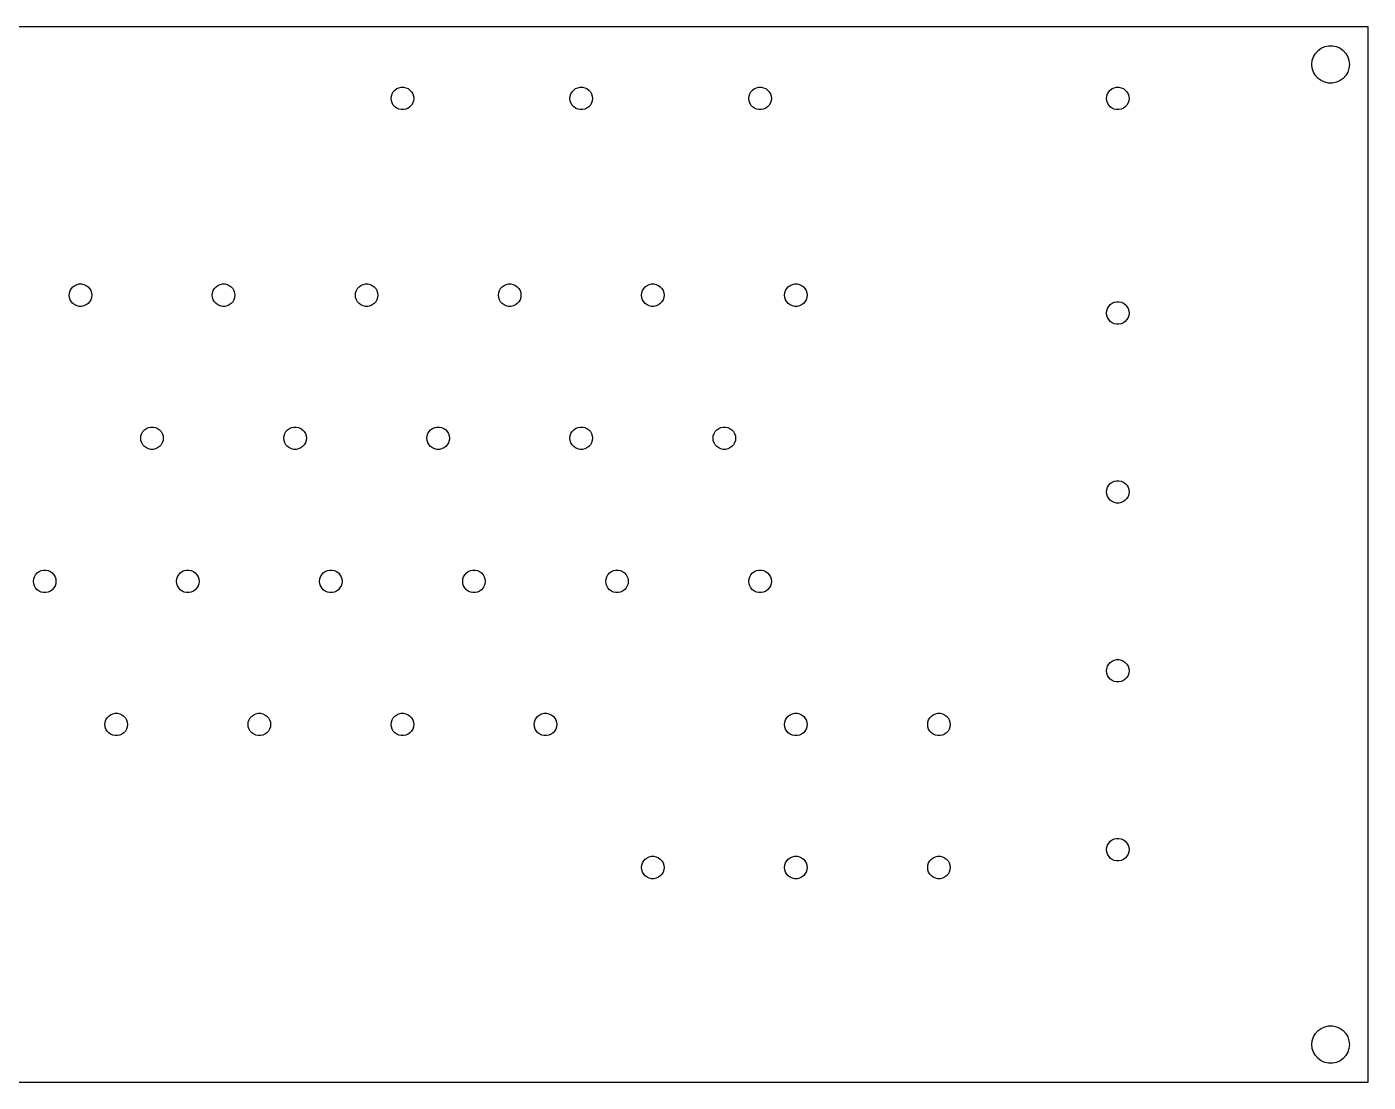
# Model space of a CAD drawing. Header units: metres. Extents: x 0 to 357, y 0 to 140.
# Drawn here: x 178.6 to 357.2, y 0 to 140.5 of the extents above; entities that cross this region are included whole.
import ezdxf

# ---------------------------------------------------------------- set-up
doc = ezdxf.new("R2010")
doc.units = ezdxf.units.M

msp = doc.modelspace()

# ---------------------------------------------------------------- linework, layer by layer
for p, q in [((357.188, 140.494), (0, 140.494)), ((357.188, 0), (357.188, 140.494)), ((350.515, 137.352), (350.937, 137.659)), ((350.937, 137.659), (351.415, 137.871)), ((351.415, 137.871), (351.926, 137.98)), ((351.926, 137.98), (352.449, 137.98)), ((352.449, 137.98), (352.96, 137.871)), ((352.96, 137.871), (353.437, 137.659)), ((353.437, 137.659), (353.86, 137.352)), ((349.687, 135.494), (349.742, 136.014)), ((349.742, 136.014), (349.904, 136.511)), ((349.904, 136.511), (350.165, 136.963)), ((350.165, 136.963), (350.515, 137.352)), ((353.86, 137.352), (354.21, 136.963)), ((354.21, 136.963), (354.471, 136.511)), ((354.471, 136.511), (354.633, 136.014)), ((354.633, 136.014), (354.687, 135.494)), ((349.742, 134.974), (349.687, 135.494)), ((349.904, 134.477), (349.742, 134.974)), ((350.165, 134.024), (349.904, 134.477)), ((350.515, 133.636), (350.165, 134.024)), ((354.21, 134.024), (353.86, 133.636)), ((354.471, 134.477), (354.21, 134.024)), ((354.633, 134.974), (354.471, 134.477)), ((354.687, 135.494), (354.633, 134.974)), ((227.596, 132.083), (227.85, 132.268)), ((227.85, 132.268), (228.136, 132.395)), ((228.136, 132.395), (228.443, 132.461)), ((228.443, 132.461), (228.757, 132.461)), ((228.757, 132.461), (229.063, 132.395)), ((229.063, 132.395), (229.35, 132.268)), ((229.35, 132.268), (229.604, 132.083)), ((251.409, 132.083), (251.662, 132.268)), ((251.662, 132.268), (251.949, 132.395)), ((251.949, 132.395), (252.256, 132.461)), ((252.256, 132.461), (252.569, 132.461)), ((252.569, 132.461), (252.876, 132.395)), ((252.876, 132.395), (253.162, 132.268)), ((253.162, 132.268), (253.416, 132.083)), ((275.221, 132.083), (275.475, 132.268)), ((275.475, 132.268), (275.761, 132.395)), ((275.761, 132.395), (276.068, 132.461)), ((276.068, 132.461), (276.382, 132.461)), ((276.382, 132.461), (276.688, 132.395)), ((276.688, 132.395), (276.975, 132.268)), ((276.975, 132.268), (277.229, 132.083)), ((322.846, 132.083), (323.1, 132.268)), ((323.1, 132.268), (323.386, 132.395)), ((323.386, 132.395), (323.693, 132.461)), ((323.693, 132.461), (324.007, 132.461)), ((324.007, 132.461), (324.313, 132.395)), ((324.313, 132.395), (324.6, 132.268)), ((324.6, 132.268), (324.854, 132.083)), ((350.937, 133.329), (350.515, 133.636)), ((351.415, 133.116), (350.937, 133.329)), ((351.926, 133.007), (351.415, 133.116)), ((352.449, 133.007), (351.926, 133.007)), ((352.96, 133.116), (352.449, 133.007)), ((353.437, 133.329), (352.96, 133.116)), ((353.86, 133.636), (353.437, 133.329)), ((227.1, 130.969), (227.133, 131.281)), ((227.133, 130.657), (227.1, 130.969)), ((227.133, 131.281), (227.23, 131.579)), ((227.23, 130.359), (227.133, 130.657)), ((227.23, 131.579), (227.386, 131.85)), ((227.386, 131.85), (227.596, 132.083)), ((229.604, 132.083), (229.813, 131.85)), ((229.813, 131.85), (229.97, 131.579)), ((229.97, 131.579), (230.067, 131.281)), ((230.067, 130.657), (229.97, 130.359)), ((230.067, 131.281), (230.1, 130.969)), ((230.1, 130.969), (230.067, 130.657)), ((250.912, 130.969), (250.945, 131.281)), ((250.945, 130.657), (250.912, 130.969)), ((250.945, 131.281), (251.042, 131.579)), ((251.042, 130.359), (250.945, 130.657)), ((251.042, 131.579), (251.199, 131.85)), ((251.199, 131.85), (251.409, 132.083)), ((253.416, 132.083), (253.626, 131.85)), ((253.626, 131.85), (253.783, 131.579)), ((253.783, 131.579), (253.88, 131.281)), ((253.88, 130.657), (253.783, 130.359)), ((253.88, 131.281), (253.912, 130.969)), ((253.912, 130.969), (253.88, 130.657)), ((274.725, 130.969), (274.758, 131.281)), ((274.758, 130.657), (274.725, 130.969)), ((274.758, 131.281), (274.855, 131.579)), ((274.855, 130.359), (274.758, 130.657)), ((274.855, 131.579), (275.011, 131.85)), ((275.011, 131.85), (275.221, 132.083)), ((277.229, 132.083), (277.438, 131.85)), ((277.438, 131.85), (277.595, 131.579)), ((277.595, 131.579), (277.692, 131.281)), ((277.692, 130.657), (277.595, 130.359)), ((277.692, 131.281), (277.725, 130.969)), ((277.725, 130.969), (277.692, 130.657)), ((322.35, 130.969), (322.383, 131.281)), ((322.383, 130.657), (322.35, 130.969)), ((322.383, 131.281), (322.48, 131.579)), ((322.48, 130.359), (322.383, 130.657)), ((322.48, 131.579), (322.636, 131.85)), ((322.636, 131.85), (322.846, 132.083)), ((324.854, 132.083), (325.063, 131.85)), ((325.063, 131.85), (325.22, 131.579)), ((325.22, 131.579), (325.317, 131.281)), ((325.317, 130.657), (325.22, 130.359)), ((325.317, 131.281), (325.35, 130.969)), ((325.35, 130.969), (325.317, 130.657)), ((227.386, 130.087), (227.23, 130.359)), ((227.596, 129.854), (227.386, 130.087)), ((227.85, 129.67), (227.596, 129.854)), ((228.136, 129.542), (227.85, 129.67)), ((228.443, 129.477), (228.136, 129.542)), ((228.757, 129.477), (228.443, 129.477)), ((229.063, 129.542), (228.757, 129.477)), ((229.35, 129.67), (229.063, 129.542)), ((229.604, 129.854), (229.35, 129.67)), ((229.813, 130.087), (229.604, 129.854)), ((229.97, 130.359), (229.813, 130.087)), ((251.199, 130.087), (251.042, 130.359)), ((251.409, 129.854), (251.199, 130.087)), ((251.662, 129.67), (251.409, 129.854)), ((251.949, 129.542), (251.662, 129.67)), ((252.256, 129.477), (251.949, 129.542)), ((252.569, 129.477), (252.256, 129.477)), ((252.876, 129.542), (252.569, 129.477)), ((253.162, 129.67), (252.876, 129.542)), ((253.416, 129.854), (253.162, 129.67)), ((253.626, 130.087), (253.416, 129.854)), ((253.783, 130.359), (253.626, 130.087)), ((275.011, 130.087), (274.855, 130.359)), ((275.221, 129.854), (275.011, 130.087)), ((275.475, 129.67), (275.221, 129.854)), ((275.761, 129.542), (275.475, 129.67)), ((276.068, 129.477), (275.761, 129.542)), ((276.382, 129.477), (276.068, 129.477)), ((276.688, 129.542), (276.382, 129.477)), ((276.975, 129.67), (276.688, 129.542)), ((277.229, 129.854), (276.975, 129.67)), ((277.438, 130.087), (277.229, 129.854)), ((277.595, 130.359), (277.438, 130.087)), ((322.636, 130.087), (322.48, 130.359)), ((322.846, 129.854), (322.636, 130.087)), ((323.1, 129.67), (322.846, 129.854)), ((323.386, 129.542), (323.1, 129.67)), ((323.693, 129.477), (323.386, 129.542)), ((324.007, 129.477), (323.693, 129.477)), ((324.313, 129.542), (324.007, 129.477)), ((324.6, 129.67), (324.313, 129.542)), ((324.854, 129.854), (324.6, 129.67)), ((325.063, 130.087), (324.854, 129.854)), ((325.22, 130.359), (325.063, 130.087)), ((184.27, 105.087), (184.367, 105.385)), ((184.367, 105.385), (184.524, 105.657)), ((184.524, 105.657), (184.734, 105.89)), ((184.734, 105.89), (184.987, 106.074)), ((184.987, 106.074), (185.274, 106.202)), ((185.274, 106.202), (185.581, 106.267)), ((185.581, 106.267), (185.894, 106.267)), ((185.894, 106.267), (186.201, 106.202)), ((186.201, 106.202), (186.487, 106.074)), ((186.487, 106.074), (186.741, 105.89)), ((186.741, 105.89), (186.951, 105.657)), ((186.951, 105.657), (187.108, 105.385)), ((187.108, 105.385), (187.205, 105.087)), ((203.32, 105.087), (203.417, 105.385)), ((203.417, 105.385), (203.574, 105.657)), ((203.574, 105.657), (203.784, 105.89)), ((203.784, 105.89), (204.037, 106.074)), ((204.037, 106.074), (204.324, 106.202)), ((204.324, 106.202), (204.631, 106.267)), ((204.631, 106.267), (204.944, 106.267)), ((204.944, 106.267), (205.251, 106.202)), ((205.251, 106.202), (205.537, 106.074)), ((205.537, 106.074), (205.791, 105.89)), ((205.791, 105.89), (206.001, 105.657)), ((206.001, 105.657), (206.158, 105.385)), ((206.158, 105.385), (206.255, 105.087)), ((222.37, 105.087), (222.467, 105.385)), ((222.467, 105.385), (222.624, 105.657)), ((222.624, 105.657), (222.834, 105.89)), ((222.834, 105.89), (223.087, 106.074)), ((223.087, 106.074), (223.374, 106.202)), ((223.374, 106.202), (223.681, 106.267)), ((223.681, 106.267), (223.994, 106.267)), ((223.994, 106.267), (224.301, 106.202)), ((224.301, 106.202), (224.587, 106.074)), ((224.587, 106.074), (224.841, 105.89)), ((224.841, 105.89), (225.051, 105.657)), ((225.051, 105.657), (225.208, 105.385)), ((225.208, 105.385), (225.305, 105.087)), ((241.42, 105.087), (241.517, 105.385)), ((241.517, 105.385), (241.674, 105.657)), ((241.674, 105.657), (241.884, 105.89)), ((241.884, 105.89), (242.137, 106.074)), ((242.137, 106.074), (242.424, 106.202)), ((242.424, 106.202), (242.731, 106.267)), ((242.731, 106.267), (243.044, 106.267)), ((243.044, 106.267), (243.351, 106.202)), ((243.351, 106.202), (243.637, 106.074)), ((243.637, 106.074), (243.891, 105.89)), ((243.891, 105.89), (244.101, 105.657)), ((244.101, 105.657), (244.258, 105.385)), ((244.258, 105.385), (244.355, 105.087)), ((260.47, 105.087), (260.567, 105.385)), ((260.567, 105.385), (260.724, 105.657)), ((260.724, 105.657), (260.934, 105.89)), ((260.934, 105.89), (261.187, 106.074)), ((261.187, 106.074), (261.474, 106.202)), ((261.474, 106.202), (261.781, 106.267)), ((261.781, 106.267), (262.094, 106.267)), ((262.094, 106.267), (262.401, 106.202)), ((262.401, 106.202), (262.687, 106.074)), ((262.687, 106.074), (262.941, 105.89)), ((262.941, 105.89), (263.151, 105.657)), ((263.151, 105.657), (263.308, 105.385)), ((263.308, 105.385), (263.405, 105.087)), ((279.52, 105.087), (279.617, 105.385)), ((279.617, 105.385), (279.774, 105.657)), ((279.774, 105.657), (279.984, 105.89)), ((279.984, 105.89), (280.237, 106.074)), ((280.237, 106.074), (280.524, 106.202)), ((280.524, 106.202), (280.831, 106.267)), ((280.831, 106.267), (281.144, 106.267)), ((281.144, 106.267), (281.451, 106.202)), ((281.451, 106.202), (281.737, 106.074)), ((281.737, 106.074), (281.991, 105.89)), ((281.991, 105.89), (282.201, 105.657)), ((282.201, 105.657), (282.358, 105.385)), ((282.358, 105.385), (282.455, 105.087)), ((184.237, 104.775), (184.27, 105.087)), ((184.27, 104.463), (184.237, 104.775)), ((184.367, 104.165), (184.27, 104.463)), ((184.524, 103.893), (184.367, 104.165)), ((184.734, 103.66), (184.524, 103.893)), ((184.987, 103.476), (184.734, 103.66)), ((186.741, 103.66), (186.487, 103.476)), ((186.951, 103.893), (186.741, 103.66)), ((187.108, 104.165), (186.951, 103.893)), ((187.205, 104.463), (187.108, 104.165)), ((187.205, 105.087), (187.237, 104.775)), ((187.237, 104.775), (187.205, 104.463)), ((203.287, 104.775), (203.32, 105.087)), ((203.32, 104.463), (203.287, 104.775)), ((203.417, 104.165), (203.32, 104.463)), ((203.574, 103.893), (203.417, 104.165)), ((203.784, 103.66), (203.574, 103.893)), ((204.037, 103.476), (203.784, 103.66)), ((205.791, 103.66), (205.537, 103.476)), ((206.001, 103.893), (205.791, 103.66)), ((206.158, 104.165), (206.001, 103.893)), ((206.255, 104.463), (206.158, 104.165)), ((206.255, 105.087), (206.287, 104.775)), ((206.287, 104.775), (206.255, 104.463)), ((222.337, 104.775), (222.37, 105.087)), ((222.37, 104.463), (222.337, 104.775)), ((222.467, 104.165), (222.37, 104.463)), ((222.624, 103.893), (222.467, 104.165)), ((222.834, 103.66), (222.624, 103.893)), ((223.087, 103.476), (222.834, 103.66)), ((224.841, 103.66), (224.587, 103.476)), ((225.051, 103.893), (224.841, 103.66)), ((225.208, 104.165), (225.051, 103.893)), ((225.305, 104.463), (225.208, 104.165)), ((225.305, 105.087), (225.337, 104.775)), ((225.337, 104.775), (225.305, 104.463)), ((241.387, 104.775), (241.42, 105.087)), ((241.42, 104.463), (241.387, 104.775)), ((241.517, 104.165), (241.42, 104.463)), ((241.674, 103.893), (241.517, 104.165)), ((241.884, 103.66), (241.674, 103.893)), ((242.137, 103.476), (241.884, 103.66)), ((243.891, 103.66), (243.637, 103.476)), ((244.101, 103.893), (243.891, 103.66)), ((244.258, 104.165), (244.101, 103.893)), ((244.355, 104.463), (244.258, 104.165)), ((244.355, 105.087), (244.387, 104.775)), ((244.387, 104.775), (244.355, 104.463)), ((260.437, 104.775), (260.47, 105.087)), ((260.47, 104.463), (260.437, 104.775)), ((260.567, 104.165), (260.47, 104.463)), ((260.724, 103.893), (260.567, 104.165)), ((260.934, 103.66), (260.724, 103.893)), ((261.187, 103.476), (260.934, 103.66)), ((262.941, 103.66), (262.687, 103.476)), ((263.151, 103.893), (262.941, 103.66)), ((263.308, 104.165), (263.151, 103.893)), ((263.405, 104.463), (263.308, 104.165)), ((263.405, 105.087), (263.437, 104.775)), ((263.437, 104.775), (263.405, 104.463)), ((279.487, 104.775), (279.52, 105.087)), ((279.52, 104.463), (279.487, 104.775)), ((279.617, 104.165), (279.52, 104.463)), ((279.774, 103.893), (279.617, 104.165)), ((279.984, 103.66), (279.774, 103.893)), ((280.237, 103.476), (279.984, 103.66)), ((281.991, 103.66), (281.737, 103.476)), ((282.201, 103.893), (281.991, 103.66)), ((282.358, 104.165), (282.201, 103.893)), ((282.455, 104.463), (282.358, 104.165)), ((282.455, 105.087), (282.487, 104.775)), ((282.487, 104.775), (282.455, 104.463)), ((322.846, 103.508), (323.1, 103.693)), ((323.1, 103.693), (323.386, 103.82)), ((323.386, 103.82), (323.693, 103.885)), ((323.693, 103.885), (324.007, 103.885)), ((324.007, 103.885), (324.313, 103.82)), ((324.313, 103.82), (324.6, 103.693)), ((324.6, 103.693), (324.854, 103.508)), ((185.274, 103.348), (184.987, 103.476)), ((185.581, 103.283), (185.274, 103.348)), ((185.894, 103.283), (185.581, 103.283)), ((186.201, 103.348), (185.894, 103.283)), ((186.487, 103.476), (186.201, 103.348)), ((204.324, 103.348), (204.037, 103.476)), ((204.631, 103.283), (204.324, 103.348)), ((204.944, 103.283), (204.631, 103.283)), ((205.251, 103.348), (204.944, 103.283)), ((205.537, 103.476), (205.251, 103.348)), ((223.374, 103.348), (223.087, 103.476)), ((223.681, 103.283), (223.374, 103.348)), ((223.994, 103.283), (223.681, 103.283)), ((224.301, 103.348), (223.994, 103.283)), ((224.587, 103.476), (224.301, 103.348)), ((242.424, 103.348), (242.137, 103.476)), ((242.731, 103.283), (242.424, 103.348)), ((243.044, 103.283), (242.731, 103.283)), ((243.351, 103.348), (243.044, 103.283)), ((243.637, 103.476), (243.351, 103.348)), ((261.474, 103.348), (261.187, 103.476)), ((261.781, 103.283), (261.474, 103.348)), ((262.094, 103.283), (261.781, 103.283)), ((262.401, 103.348), (262.094, 103.283)), ((262.687, 103.476), (262.401, 103.348)), ((280.524, 103.348), (280.237, 103.476)), ((280.831, 103.283), (280.524, 103.348)), ((281.144, 103.283), (280.831, 103.283)), ((281.451, 103.348), (281.144, 103.283)), ((281.737, 103.476), (281.451, 103.348)), ((322.35, 102.394), (322.383, 102.706)), ((322.383, 102.082), (322.35, 102.394)), ((322.383, 102.706), (322.48, 103.004)), ((322.48, 101.784), (322.383, 102.082)), ((322.48, 103.004), (322.636, 103.275)), ((322.636, 103.275), (322.846, 103.508)), ((324.854, 103.508), (325.063, 103.275)), ((325.063, 103.275), (325.22, 103.004)), ((325.22, 103.004), (325.317, 102.706)), ((325.317, 102.082), (325.22, 101.784)), ((325.317, 102.706), (325.35, 102.394)), ((325.35, 102.394), (325.317, 102.082)), ((322.636, 101.512), (322.48, 101.784)), ((322.846, 101.279), (322.636, 101.512)), ((323.1, 101.095), (322.846, 101.279)), ((323.386, 100.967), (323.1, 101.095)), ((323.693, 100.902), (323.386, 100.967)), ((324.007, 100.902), (323.693, 100.902)), ((324.313, 100.967), (324.007, 100.902)), ((324.6, 101.095), (324.313, 100.967)), ((324.854, 101.279), (324.6, 101.095)), ((325.063, 101.512), (324.854, 101.279)), ((325.22, 101.784), (325.063, 101.512)), ((193.762, 85.725), (193.795, 86.0368)), ((193.795, 86.0368), (193.892, 86.3351)), ((193.892, 86.3351), (194.049, 86.6066)), ((194.049, 86.6066), (194.259, 86.8397)), ((194.259, 86.8397), (194.512, 87.024)), ((194.512, 87.024), (194.799, 87.1516)), ((194.799, 87.1516), (195.106, 87.2168)), ((195.106, 87.2168), (195.419, 87.2168)), ((195.419, 87.2168), (195.726, 87.1516)), ((195.726, 87.1516), (196.012, 87.024)), ((196.012, 87.024), (196.266, 86.8397)), ((196.266, 86.8397), (196.476, 86.6066)), ((196.476, 86.6066), (196.633, 86.3351)), ((196.633, 86.3351), (196.73, 86.0368)), ((196.73, 86.0368), (196.762, 85.725)), ((212.812, 85.725), (212.845, 86.0368)), ((212.845, 86.0368), (212.942, 86.3351)), ((212.942, 86.3351), (213.099, 86.6066)), ((213.099, 86.6066), (213.309, 86.8397)), ((213.309, 86.8397), (213.562, 87.024)), ((213.562, 87.024), (213.849, 87.1516)), ((213.849, 87.1516), (214.156, 87.2168)), ((214.156, 87.2168), (214.469, 87.2168)), ((214.469, 87.2168), (214.776, 87.1516)), ((214.776, 87.1516), (215.062, 87.024)), ((215.062, 87.024), (215.316, 86.8397)), ((215.316, 86.8397), (215.526, 86.6066)), ((215.526, 86.6066), (215.683, 86.3351)), ((215.683, 86.3351), (215.78, 86.0368)), ((215.78, 86.0368), (215.812, 85.725)), ((231.862, 85.725), (231.895, 86.0368)), ((231.895, 86.0368), (231.992, 86.3351)), ((231.992, 86.3351), (232.149, 86.6066)), ((232.149, 86.6066), (232.359, 86.8397)), ((232.359, 86.8397), (232.612, 87.024)), ((232.612, 87.024), (232.899, 87.1516)), ((232.899, 87.1516), (233.206, 87.2168)), ((233.206, 87.2168), (233.519, 87.2168)), ((233.519, 87.2168), (233.826, 87.1516)), ((233.826, 87.1516), (234.112, 87.024)), ((234.112, 87.024), (234.366, 86.8397)), ((234.366, 86.8397), (234.576, 86.6066)), ((234.576, 86.6066), (234.733, 86.3351)), ((234.733, 86.3351), (234.83, 86.0368)), ((234.83, 86.0368), (234.862, 85.725)), ((250.912, 85.725), (250.945, 86.0368)), ((250.945, 86.0368), (251.042, 86.3351)), ((251.042, 86.3351), (251.199, 86.6066)), ((251.199, 86.6066), (251.409, 86.8397)), ((251.409, 86.8397), (251.662, 87.024)), ((251.662, 87.024), (251.949, 87.1516)), ((251.949, 87.1516), (252.256, 87.2168)), ((252.256, 87.2168), (252.569, 87.2168)), ((252.569, 87.2168), (252.876, 87.1516)), ((252.876, 87.1516), (253.162, 87.024)), ((253.162, 87.024), (253.416, 86.8397)), ((253.416, 86.8397), (253.626, 86.6066)), ((253.626, 86.6066), (253.783, 86.3351)), ((253.783, 86.3351), (253.88, 86.0368)), ((253.88, 86.0368), (253.912, 85.725)), ((269.962, 85.725), (269.995, 86.0368)), ((269.995, 86.0368), (270.092, 86.3351)), ((270.092, 86.3351), (270.249, 86.6066)), ((270.249, 86.6066), (270.459, 86.8397)), ((270.459, 86.8397), (270.712, 87.024)), ((270.712, 87.024), (270.999, 87.1516)), ((270.999, 87.1516), (271.306, 87.2168)), ((271.306, 87.2168), (271.619, 87.2168)), ((271.619, 87.2168), (271.926, 87.1516)), ((271.926, 87.1516), (272.212, 87.024)), ((272.212, 87.024), (272.466, 86.8397)), ((272.466, 86.8397), (272.676, 86.6066)), ((272.676, 86.6066), (272.833, 86.3351)), ((272.833, 86.3351), (272.93, 86.0368)), ((272.93, 86.0368), (272.962, 85.725)), ((193.795, 85.4131), (193.762, 85.725)), ((193.892, 85.1149), (193.795, 85.4131)), ((194.049, 84.8433), (193.892, 85.1149)), ((194.259, 84.6103), (194.049, 84.8433)), ((194.512, 84.4259), (194.259, 84.6103)), ((194.799, 84.2984), (194.512, 84.4259)), ((195.106, 84.2332), (194.799, 84.2984)), ((195.419, 84.2332), (195.106, 84.2332)), ((195.726, 84.2984), (195.419, 84.2332)), ((196.012, 84.4259), (195.726, 84.2984)), ((196.266, 84.6103), (196.012, 84.4259)), ((196.476, 84.8433), (196.266, 84.6103)), ((196.633, 85.1149), (196.476, 84.8433)), ((196.73, 85.4131), (196.633, 85.1149)), ((196.762, 85.725), (196.73, 85.4131)), ((212.845, 85.4131), (212.812, 85.725)), ((212.942, 85.1149), (212.845, 85.4131)), ((213.099, 84.8433), (212.942, 85.1149)), ((213.309, 84.6103), (213.099, 84.8433)), ((213.562, 84.4259), (213.309, 84.6103)), ((213.849, 84.2984), (213.562, 84.4259)), ((214.156, 84.2332), (213.849, 84.2984)), ((214.469, 84.2332), (214.156, 84.2332)), ((214.776, 84.2984), (214.469, 84.2332)), ((215.062, 84.4259), (214.776, 84.2984)), ((215.316, 84.6103), (215.062, 84.4259)), ((215.526, 84.8433), (215.316, 84.6103)), ((215.683, 85.1149), (215.526, 84.8433)), ((215.78, 85.4131), (215.683, 85.1149)), ((215.812, 85.725), (215.78, 85.4131)), ((231.895, 85.4131), (231.862, 85.725)), ((231.992, 85.1149), (231.895, 85.4131)), ((232.149, 84.8433), (231.992, 85.1149)), ((232.359, 84.6103), (232.149, 84.8433)), ((232.612, 84.4259), (232.359, 84.6103)), ((232.899, 84.2984), (232.612, 84.4259)), ((233.206, 84.2332), (232.899, 84.2984)), ((233.519, 84.2332), (233.206, 84.2332)), ((233.826, 84.2984), (233.519, 84.2332)), ((234.112, 84.4259), (233.826, 84.2984)), ((234.366, 84.6103), (234.112, 84.4259)), ((234.576, 84.8433), (234.366, 84.6103)), ((234.733, 85.1149), (234.576, 84.8433)), ((234.83, 85.4131), (234.733, 85.1149)), ((234.862, 85.725), (234.83, 85.4131)), ((250.945, 85.4131), (250.912, 85.725)), ((251.042, 85.1149), (250.945, 85.4131)), ((251.199, 84.8433), (251.042, 85.1149)), ((251.409, 84.6103), (251.199, 84.8433)), ((251.662, 84.4259), (251.409, 84.6103)), ((251.949, 84.2984), (251.662, 84.4259)), ((252.256, 84.2332), (251.949, 84.2984)), ((252.569, 84.2332), (252.256, 84.2332)), ((252.876, 84.2984), (252.569, 84.2332)), ((253.162, 84.4259), (252.876, 84.2984)), ((253.416, 84.6103), (253.162, 84.4259)), ((253.626, 84.8433), (253.416, 84.6103)), ((253.783, 85.1149), (253.626, 84.8433)), ((253.88, 85.4131), (253.783, 85.1149)), ((253.912, 85.725), (253.88, 85.4131)), ((269.995, 85.4131), (269.962, 85.725)), ((270.092, 85.1149), (269.995, 85.4131)), ((270.249, 84.8433), (270.092, 85.1149)), ((270.459, 84.6103), (270.249, 84.8433)), ((270.712, 84.4259), (270.459, 84.6103)), ((270.999, 84.2984), (270.712, 84.4259)), ((271.306, 84.2332), (270.999, 84.2984)), ((271.619, 84.2332), (271.306, 84.2332)), ((271.926, 84.2984), (271.619, 84.2332)), ((272.212, 84.4259), (271.926, 84.2984)), ((272.466, 84.6103), (272.212, 84.4259)), ((272.676, 84.8433), (272.466, 84.6103)), ((272.833, 85.1149), (272.676, 84.8433)), ((272.93, 85.4131), (272.833, 85.1149)), ((272.962, 85.725), (272.93, 85.4131)), ((322.35, 78.5812), (322.383, 78.8931)), ((322.383, 78.8931), (322.48, 79.1913)), ((322.48, 79.1913), (322.636, 79.4629)), ((322.636, 79.4629), (322.846, 79.6959)), ((322.846, 79.6959), (323.1, 79.8803)), ((323.1, 79.8803), (323.386, 80.0078)), ((323.386, 80.0078), (323.693, 80.073)), ((323.693, 80.073), (324.007, 80.073)), ((324.007, 80.073), (324.313, 80.0078)), ((324.313, 80.0078), (324.6, 79.8803)), ((324.6, 79.8803), (324.854, 79.6959)), ((324.854, 79.6959), (325.063, 79.4629)), ((325.063, 79.4629), (325.22, 79.1913)), ((325.22, 79.1913), (325.317, 78.8931)), ((325.317, 78.8931), (325.35, 78.5812)), ((322.383, 78.2693), (322.35, 78.5812)), ((322.48, 77.9711), (322.383, 78.2693)), ((322.636, 77.6995), (322.48, 77.9711)), ((322.846, 77.4665), (322.636, 77.6995)), ((323.1, 77.2822), (322.846, 77.4665)), ((323.386, 77.1546), (323.1, 77.2822)), ((323.693, 77.0894), (323.386, 77.1546)), ((324.007, 77.0894), (323.693, 77.0894)), ((324.313, 77.1546), (324.007, 77.0894)), ((324.6, 77.2822), (324.313, 77.1546)), ((324.854, 77.4665), (324.6, 77.2822)), ((325.063, 77.6995), (324.854, 77.4665)), ((325.22, 77.9711), (325.063, 77.6995)), ((325.317, 78.2693), (325.22, 77.9711)), ((325.35, 78.5812), (325.317, 78.2693)), ((179.971, 67.7897), (180.225, 67.974)), ((180.225, 67.974), (180.511, 68.1016)), ((180.511, 68.1016), (180.818, 68.1667)), ((180.818, 68.1667), (181.132, 68.1667)), ((181.132, 68.1667), (181.438, 68.1016)), ((181.438, 68.1016), (181.725, 67.974)), ((181.725, 67.974), (181.979, 67.7897)), ((199.021, 67.7897), (199.275, 67.974)), ((199.275, 67.974), (199.561, 68.1016)), ((199.561, 68.1016), (199.868, 68.1667)), ((199.868, 68.1667), (200.182, 68.1667)), ((200.182, 68.1667), (200.488, 68.1016)), ((200.488, 68.1016), (200.775, 67.974)), ((200.775, 67.974), (201.029, 67.7897)), ((218.071, 67.7897), (218.325, 67.974)), ((218.325, 67.974), (218.611, 68.1016)), ((218.611, 68.1016), (218.918, 68.1667)), ((218.918, 68.1667), (219.232, 68.1667)), ((219.232, 68.1667), (219.538, 68.1016)), ((219.538, 68.1016), (219.825, 67.974)), ((219.825, 67.974), (220.079, 67.7897)), ((237.121, 67.7897), (237.375, 67.974)), ((237.375, 67.974), (237.661, 68.1016)), ((237.661, 68.1016), (237.968, 68.1667)), ((237.968, 68.1667), (238.282, 68.1667)), ((238.282, 68.1667), (238.588, 68.1016)), ((238.588, 68.1016), (238.875, 67.974)), ((238.875, 67.974), (239.129, 67.7897)), ((256.171, 67.7897), (256.425, 67.974)), ((256.425, 67.974), (256.711, 68.1016)), ((256.711, 68.1016), (257.018, 68.1667)), ((257.018, 68.1667), (257.332, 68.1667)), ((257.332, 68.1667), (257.638, 68.1016)), ((257.638, 68.1016), (257.925, 67.974)), ((257.925, 67.974), (258.179, 67.7897)), ((275.221, 67.7897), (275.475, 67.974)), ((275.475, 67.974), (275.761, 68.1016)), ((275.761, 68.1016), (276.068, 68.1667)), ((276.068, 68.1667), (276.382, 68.1667)), ((276.382, 68.1667), (276.688, 68.1016)), ((276.688, 68.1016), (276.975, 67.974)), ((276.975, 67.974), (277.229, 67.7897)), ((179.475, 66.675), (179.508, 66.9868)), ((179.508, 66.3631), (179.475, 66.675)), ((179.508, 66.9868), (179.605, 67.2851)), ((179.605, 66.0649), (179.508, 66.3631)), ((179.605, 67.2851), (179.761, 67.5567)), ((179.761, 67.5567), (179.971, 67.7897)), ((181.979, 67.7897), (182.188, 67.5567)), ((182.188, 67.5567), (182.345, 67.2851)), ((182.345, 67.2851), (182.442, 66.9868)), ((182.442, 66.3631), (182.345, 66.0649)), ((182.442, 66.9868), (182.475, 66.675)), ((182.475, 66.675), (182.442, 66.3631)), ((198.525, 66.675), (198.558, 66.9868)), ((198.558, 66.3631), (198.525, 66.675)), ((198.558, 66.9868), (198.655, 67.2851)), ((198.655, 66.0649), (198.558, 66.3631)), ((198.655, 67.2851), (198.811, 67.5567)), ((198.811, 67.5567), (199.021, 67.7897)), ((201.029, 67.7897), (201.238, 67.5567)), ((201.238, 67.5567), (201.395, 67.2851)), ((201.395, 67.2851), (201.492, 66.9868)), ((201.492, 66.3631), (201.395, 66.0649)), ((201.492, 66.9868), (201.525, 66.675)), ((201.525, 66.675), (201.492, 66.3631)), ((217.575, 66.675), (217.608, 66.9868)), ((217.608, 66.3631), (217.575, 66.675)), ((217.608, 66.9868), (217.705, 67.2851)), ((217.705, 66.0649), (217.608, 66.3631)), ((217.705, 67.2851), (217.861, 67.5567)), ((217.861, 67.5567), (218.071, 67.7897)), ((220.079, 67.7897), (220.288, 67.5567)), ((220.288, 67.5567), (220.445, 67.2851)), ((220.445, 67.2851), (220.542, 66.9868)), ((220.542, 66.3631), (220.445, 66.0649)), ((220.542, 66.9868), (220.575, 66.675)), ((220.575, 66.675), (220.542, 66.3631)), ((236.625, 66.675), (236.658, 66.9868)), ((236.658, 66.3631), (236.625, 66.675)), ((236.658, 66.9868), (236.755, 67.2851)), ((236.755, 66.0649), (236.658, 66.3631)), ((236.755, 67.2851), (236.911, 67.5567)), ((236.911, 67.5567), (237.121, 67.7897)), ((239.129, 67.7897), (239.338, 67.5567)), ((239.338, 67.5567), (239.495, 67.2851)), ((239.495, 67.2851), (239.592, 66.9868)), ((239.592, 66.3631), (239.495, 66.0649)), ((239.592, 66.9868), (239.625, 66.675)), ((239.625, 66.675), (239.592, 66.3631)), ((255.675, 66.675), (255.708, 66.9868)), ((255.708, 66.3631), (255.675, 66.675)), ((255.708, 66.9868), (255.805, 67.2851)), ((255.805, 66.0649), (255.708, 66.3631)), ((255.805, 67.2851), (255.961, 67.5567)), ((255.961, 67.5567), (256.171, 67.7897)), ((258.179, 67.7897), (258.388, 67.5567)), ((258.388, 67.5567), (258.545, 67.2851)), ((258.545, 67.2851), (258.642, 66.9868)), ((258.642, 66.3631), (258.545, 66.0649)), ((258.642, 66.9868), (258.675, 66.675)), ((258.675, 66.675), (258.642, 66.3631)), ((274.725, 66.675), (274.758, 66.9868)), ((274.758, 66.3631), (274.725, 66.675)), ((274.758, 66.9868), (274.855, 67.2851)), ((274.855, 66.0649), (274.758, 66.3631)), ((274.855, 67.2851), (275.011, 67.5567)), ((275.011, 67.5567), (275.221, 67.7897)), ((277.229, 67.7897), (277.438, 67.5567)), ((277.438, 67.5567), (277.595, 67.2851)), ((277.595, 67.2851), (277.692, 66.9868)), ((277.692, 66.3631), (277.595, 66.0649)), ((277.692, 66.9868), (277.725, 66.675)), ((277.725, 66.675), (277.692, 66.3631)), ((179.761, 65.7933), (179.605, 66.0649)), ((179.971, 65.5603), (179.761, 65.7933)), ((180.225, 65.3759), (179.971, 65.5603)), ((180.511, 65.2484), (180.225, 65.3759)), ((180.818, 65.1832), (180.511, 65.2484)), ((181.132, 65.1832), (180.818, 65.1832)), ((181.438, 65.2484), (181.132, 65.1832)), ((181.725, 65.3759), (181.438, 65.2484)), ((181.979, 65.5603), (181.725, 65.3759)), ((182.188, 65.7933), (181.979, 65.5603)), ((182.345, 66.0649), (182.188, 65.7933)), ((198.811, 65.7933), (198.655, 66.0649)), ((199.021, 65.5603), (198.811, 65.7933)), ((199.275, 65.3759), (199.021, 65.5603)), ((199.561, 65.2484), (199.275, 65.3759)), ((199.868, 65.1832), (199.561, 65.2484)), ((200.182, 65.1832), (199.868, 65.1832)), ((200.488, 65.2484), (200.182, 65.1832)), ((200.775, 65.3759), (200.488, 65.2484)), ((201.029, 65.5603), (200.775, 65.3759)), ((201.238, 65.7933), (201.029, 65.5603)), ((201.395, 66.0649), (201.238, 65.7933)), ((217.861, 65.7933), (217.705, 66.0649)), ((218.071, 65.5603), (217.861, 65.7933)), ((218.325, 65.3759), (218.071, 65.5603)), ((218.611, 65.2484), (218.325, 65.3759)), ((218.918, 65.1832), (218.611, 65.2484)), ((219.232, 65.1832), (218.918, 65.1832)), ((219.538, 65.2484), (219.232, 65.1832)), ((219.825, 65.3759), (219.538, 65.2484)), ((220.079, 65.5603), (219.825, 65.3759)), ((220.288, 65.7933), (220.079, 65.5603)), ((220.445, 66.0649), (220.288, 65.7933)), ((236.911, 65.7933), (236.755, 66.0649)), ((237.121, 65.5603), (236.911, 65.7933)), ((237.375, 65.3759), (237.121, 65.5603)), ((237.661, 65.2484), (237.375, 65.3759)), ((237.968, 65.1832), (237.661, 65.2484)), ((238.282, 65.1832), (237.968, 65.1832)), ((238.588, 65.2484), (238.282, 65.1832)), ((238.875, 65.3759), (238.588, 65.2484)), ((239.129, 65.5603), (238.875, 65.3759)), ((239.338, 65.7933), (239.129, 65.5603)), ((239.495, 66.0649), (239.338, 65.7933)), ((255.961, 65.7933), (255.805, 66.0649)), ((256.171, 65.5603), (255.961, 65.7933)), ((256.425, 65.3759), (256.171, 65.5603)), ((256.711, 65.2484), (256.425, 65.3759)), ((257.018, 65.1832), (256.711, 65.2484)), ((257.332, 65.1832), (257.018, 65.1832)), ((257.638, 65.2484), (257.332, 65.1832)), ((257.925, 65.3759), (257.638, 65.2484)), ((258.179, 65.5603), (257.925, 65.3759)), ((258.388, 65.7933), (258.179, 65.5603)), ((258.545, 66.0649), (258.388, 65.7933)), ((275.011, 65.7933), (274.855, 66.0649)), ((275.221, 65.5603), (275.011, 65.7933)), ((275.475, 65.3759), (275.221, 65.5603)), ((275.761, 65.2484), (275.475, 65.3759)), ((276.068, 65.1832), (275.761, 65.2484)), ((276.382, 65.1832), (276.068, 65.1832)), ((276.688, 65.2484), (276.382, 65.1832)), ((276.975, 65.3759), (276.688, 65.2484)), ((277.229, 65.5603), (276.975, 65.3759)), ((277.438, 65.7933), (277.229, 65.5603)), ((277.595, 66.0649), (277.438, 65.7933)), ((322.383, 55.0806), (322.48, 55.3788)), ((322.48, 55.3788), (322.636, 55.6504)), ((322.636, 55.6504), (322.846, 55.8834)), ((322.846, 55.8834), (323.1, 56.0678)), ((323.1, 56.0678), (323.386, 56.1953)), ((323.386, 56.1953), (323.693, 56.2605)), ((323.693, 56.2605), (324.007, 56.2605)), ((324.007, 56.2605), (324.313, 56.1953)), ((324.313, 56.1953), (324.6, 56.0678)), ((324.6, 56.0678), (324.854, 55.8834)), ((324.854, 55.8834), (325.063, 55.6504)), ((325.063, 55.6504), (325.22, 55.3788)), ((325.22, 55.3788), (325.317, 55.0806)), ((322.35, 54.7687), (322.383, 55.0806)), ((322.383, 54.4568), (322.35, 54.7687)), ((322.48, 54.1586), (322.383, 54.4568)), ((322.636, 53.887), (322.48, 54.1586)), ((322.846, 53.654), (322.636, 53.887)), ((323.1, 53.4697), (322.846, 53.654)), ((324.854, 53.654), (324.6, 53.4697)), ((325.063, 53.887), (324.854, 53.654)), ((325.22, 54.1586), (325.063, 53.887)), ((325.317, 54.4568), (325.22, 54.1586)), ((325.317, 55.0806), (325.35, 54.7687)), ((325.35, 54.7687), (325.317, 54.4568)), ((323.386, 53.3421), (323.1, 53.4697)), ((323.693, 53.2769), (323.386, 53.3421)), ((324.007, 53.2769), (323.693, 53.2769)), ((324.313, 53.3421), (324.007, 53.2769)), ((324.6, 53.4697), (324.313, 53.3421)), ((189.033, 47.9368), (189.13, 48.2351)), ((189.13, 48.2351), (189.286, 48.5067)), ((189.286, 48.5067), (189.496, 48.7397)), ((189.496, 48.7397), (189.75, 48.924)), ((189.75, 48.924), (190.036, 49.0516)), ((190.036, 49.0516), (190.343, 49.1168)), ((190.343, 49.1168), (190.657, 49.1168)), ((190.657, 49.1168), (190.963, 49.0516)), ((190.963, 49.0516), (191.25, 48.924)), ((191.25, 48.924), (191.504, 48.7397)), ((191.504, 48.7397), (191.713, 48.5067)), ((191.713, 48.5067), (191.87, 48.2351)), ((191.87, 48.2351), (191.967, 47.9368)), ((208.083, 47.9368), (208.18, 48.2351)), ((208.18, 48.2351), (208.336, 48.5067)), ((208.336, 48.5067), (208.546, 48.7397)), ((208.546, 48.7397), (208.8, 48.924)), ((208.8, 48.924), (209.086, 49.0516)), ((209.086, 49.0516), (209.393, 49.1168)), ((209.393, 49.1168), (209.707, 49.1168)), ((209.707, 49.1168), (210.013, 49.0516)), ((210.013, 49.0516), (210.3, 48.924)), ((210.3, 48.924), (210.554, 48.7397)), ((210.554, 48.7397), (210.763, 48.5067)), ((210.763, 48.5067), (210.92, 48.2351)), ((210.92, 48.2351), (211.017, 47.9368)), ((227.133, 47.9368), (227.23, 48.2351)), ((227.23, 48.2351), (227.386, 48.5067)), ((227.386, 48.5067), (227.596, 48.7397)), ((227.596, 48.7397), (227.85, 48.924)), ((227.85, 48.924), (228.136, 49.0516)), ((228.136, 49.0516), (228.443, 49.1168)), ((228.443, 49.1168), (228.757, 49.1168)), ((228.757, 49.1168), (229.063, 49.0516)), ((229.063, 49.0516), (229.35, 48.924)), ((229.35, 48.924), (229.604, 48.7397)), ((229.604, 48.7397), (229.813, 48.5067)), ((229.813, 48.5067), (229.97, 48.2351)), ((229.97, 48.2351), (230.067, 47.9368)), ((246.183, 47.9368), (246.28, 48.2351)), ((246.28, 48.2351), (246.436, 48.5067)), ((246.436, 48.5067), (246.646, 48.7397)), ((246.646, 48.7397), (246.9, 48.924)), ((246.9, 48.924), (247.186, 49.0516)), ((247.186, 49.0516), (247.493, 49.1168)), ((247.493, 49.1168), (247.807, 49.1168)), ((247.807, 49.1168), (248.113, 49.0516)), ((248.113, 49.0516), (248.4, 48.924)), ((248.4, 48.924), (248.654, 48.7397)), ((248.654, 48.7397), (248.863, 48.5067)), ((248.863, 48.5067), (249.02, 48.2351)), ((249.02, 48.2351), (249.117, 47.9368)), ((279.52, 47.9368), (279.617, 48.2351)), ((279.617, 48.2351), (279.774, 48.5067)), ((279.774, 48.5067), (279.984, 48.7397)), ((279.984, 48.7397), (280.237, 48.924)), ((280.237, 48.924), (280.524, 49.0516)), ((280.524, 49.0516), (280.831, 49.1168)), ((280.831, 49.1168), (281.144, 49.1168)), ((281.144, 49.1168), (281.451, 49.0516)), ((281.451, 49.0516), (281.737, 48.924)), ((281.737, 48.924), (281.991, 48.7397)), ((281.991, 48.7397), (282.201, 48.5067)), ((282.201, 48.5067), (282.358, 48.2351)), ((282.358, 48.2351), (282.455, 47.9368)), ((298.57, 47.9368), (298.667, 48.2351)), ((298.667, 48.2351), (298.824, 48.5067)), ((298.824, 48.5067), (299.034, 48.7397)), ((299.034, 48.7397), (299.287, 48.924)), ((299.287, 48.924), (299.574, 49.0516)), ((299.574, 49.0516), (299.881, 49.1168)), ((299.881, 49.1168), (300.194, 49.1168)), ((300.194, 49.1168), (300.501, 49.0516)), ((300.501, 49.0516), (300.787, 48.924)), ((300.787, 48.924), (301.041, 48.7397)), ((301.041, 48.7397), (301.251, 48.5067)), ((301.251, 48.5067), (301.408, 48.2351)), ((301.408, 48.2351), (301.505, 47.9368)), ((189, 47.625), (189.033, 47.9368)), ((189.033, 47.3131), (189, 47.625)), ((189.13, 47.0149), (189.033, 47.3131)), ((189.286, 46.7433), (189.13, 47.0149)), ((189.496, 46.5103), (189.286, 46.7433)), ((189.75, 46.3259), (189.496, 46.5103)), ((191.504, 46.5103), (191.25, 46.3259)), ((191.713, 46.7433), (191.504, 46.5103)), ((191.87, 47.0149), (191.713, 46.7433)), ((191.967, 47.3131), (191.87, 47.0149)), ((191.967, 47.9368), (192, 47.625)), ((192, 47.625), (191.967, 47.3131)), ((208.05, 47.625), (208.083, 47.9368)), ((208.083, 47.3131), (208.05, 47.625)), ((208.18, 47.0149), (208.083, 47.3131)), ((208.336, 46.7433), (208.18, 47.0149)), ((208.546, 46.5103), (208.336, 46.7433)), ((208.8, 46.3259), (208.546, 46.5103)), ((210.554, 46.5103), (210.3, 46.3259)), ((210.763, 46.7433), (210.554, 46.5103)), ((210.92, 47.0149), (210.763, 46.7433)), ((211.017, 47.3131), (210.92, 47.0149)), ((211.017, 47.9368), (211.05, 47.625)), ((211.05, 47.625), (211.017, 47.3131)), ((227.1, 47.625), (227.133, 47.9368)), ((227.133, 47.3131), (227.1, 47.625)), ((227.23, 47.0149), (227.133, 47.3131)), ((227.386, 46.7433), (227.23, 47.0149)), ((227.596, 46.5103), (227.386, 46.7433)), ((227.85, 46.3259), (227.596, 46.5103)), ((229.604, 46.5103), (229.35, 46.3259)), ((229.813, 46.7433), (229.604, 46.5103)), ((229.97, 47.0149), (229.813, 46.7433)), ((230.067, 47.3131), (229.97, 47.0149)), ((230.067, 47.9368), (230.1, 47.625)), ((230.1, 47.625), (230.067, 47.3131)), ((246.15, 47.625), (246.183, 47.9368)), ((246.183, 47.3131), (246.15, 47.625)), ((246.28, 47.0149), (246.183, 47.3131)), ((246.436, 46.7433), (246.28, 47.0149)), ((246.646, 46.5103), (246.436, 46.7433)), ((246.9, 46.3259), (246.646, 46.5103)), ((248.654, 46.5103), (248.4, 46.3259)), ((248.863, 46.7433), (248.654, 46.5103)), ((249.02, 47.0149), (248.863, 46.7433)), ((249.117, 47.3131), (249.02, 47.0149)), ((249.117, 47.9368), (249.15, 47.625)), ((249.15, 47.625), (249.117, 47.3131)), ((279.487, 47.625), (279.52, 47.9368)), ((279.52, 47.3131), (279.487, 47.625)), ((279.617, 47.0149), (279.52, 47.3131)), ((279.774, 46.7433), (279.617, 47.0149)), ((279.984, 46.5103), (279.774, 46.7433)), ((280.237, 46.3259), (279.984, 46.5103)), ((281.991, 46.5103), (281.737, 46.3259)), ((282.201, 46.7433), (281.991, 46.5103)), ((282.358, 47.0149), (282.201, 46.7433)), ((282.455, 47.3131), (282.358, 47.0149)), ((282.455, 47.9368), (282.487, 47.625)), ((282.487, 47.625), (282.455, 47.3131)), ((298.537, 47.625), (298.57, 47.9368)), ((298.57, 47.3131), (298.537, 47.625)), ((298.667, 47.0149), (298.57, 47.3131)), ((298.824, 46.7433), (298.667, 47.0149)), ((299.034, 46.5103), (298.824, 46.7433)), ((299.287, 46.3259), (299.034, 46.5103)), ((301.041, 46.5103), (300.787, 46.3259)), ((301.251, 46.7433), (301.041, 46.5103)), ((301.408, 47.0149), (301.251, 46.7433)), ((301.505, 47.3131), (301.408, 47.0149)), ((301.505, 47.9368), (301.537, 47.625)), ((301.537, 47.625), (301.505, 47.3131)), ((190.036, 46.1984), (189.75, 46.3259)), ((190.343, 46.1332), (190.036, 46.1984)), ((190.657, 46.1332), (190.343, 46.1332)), ((190.963, 46.1984), (190.657, 46.1332)), ((191.25, 46.3259), (190.963, 46.1984)), ((209.086, 46.1984), (208.8, 46.3259)), ((209.393, 46.1332), (209.086, 46.1984)), ((209.707, 46.1332), (209.393, 46.1332)), ((210.013, 46.1984), (209.707, 46.1332)), ((210.3, 46.3259), (210.013, 46.1984)), ((228.136, 46.1984), (227.85, 46.3259)), ((228.443, 46.1332), (228.136, 46.1984)), ((228.757, 46.1332), (228.443, 46.1332)), ((229.063, 46.1984), (228.757, 46.1332)), ((229.35, 46.3259), (229.063, 46.1984)), ((247.186, 46.1984), (246.9, 46.3259)), ((247.493, 46.1332), (247.186, 46.1984)), ((247.807, 46.1332), (247.493, 46.1332)), ((248.113, 46.1984), (247.807, 46.1332)), ((248.4, 46.3259), (248.113, 46.1984)), ((280.524, 46.1984), (280.237, 46.3259)), ((280.831, 46.1332), (280.524, 46.1984)), ((281.144, 46.1332), (280.831, 46.1332)), ((281.451, 46.1984), (281.144, 46.1332)), ((281.737, 46.3259), (281.451, 46.1984)), ((299.574, 46.1984), (299.287, 46.3259)), ((299.881, 46.1332), (299.574, 46.1984)), ((300.194, 46.1332), (299.881, 46.1332)), ((300.501, 46.1984), (300.194, 46.1332)), ((300.787, 46.3259), (300.501, 46.1984)), ((322.846, 32.0709), (323.1, 32.2553)), ((323.1, 32.2553), (323.386, 32.3828)), ((323.386, 32.3828), (323.693, 32.448)), ((323.693, 32.448), (324.007, 32.448)), ((324.007, 32.448), (324.313, 32.3828)), ((324.313, 32.3828), (324.6, 32.2553)), ((324.6, 32.2553), (324.854, 32.0709)), ((322.35, 30.9562), (322.383, 31.2681)), ((322.383, 30.6443), (322.35, 30.9562)), ((322.383, 31.2681), (322.48, 31.5663)), ((322.48, 30.3461), (322.383, 30.6443)), ((322.48, 31.5663), (322.636, 31.8379)), ((322.636, 31.8379), (322.846, 32.0709)), ((324.854, 32.0709), (325.063, 31.8379)), ((325.063, 31.8379), (325.22, 31.5663)), ((325.22, 31.5663), (325.317, 31.2681)), ((325.317, 30.6443), (325.22, 30.3461)), ((325.317, 31.2681), (325.35, 30.9562)), ((325.35, 30.9562), (325.317, 30.6443)), ((260.437, 28.575), (260.47, 28.8868)), ((260.47, 28.8868), (260.567, 29.1851)), ((260.567, 29.1851), (260.724, 29.4566)), ((260.724, 29.4566), (260.934, 29.6897)), ((260.934, 29.6897), (261.187, 29.874)), ((261.187, 29.874), (261.474, 30.0016)), ((261.474, 30.0016), (261.781, 30.0668)), ((261.781, 30.0668), (262.094, 30.0668)), ((262.094, 30.0668), (262.401, 30.0016)), ((262.401, 30.0016), (262.687, 29.874)), ((262.687, 29.874), (262.941, 29.6897)), ((262.941, 29.6897), (263.151, 29.4566)), ((263.151, 29.4566), (263.308, 29.1851)), ((263.308, 29.1851), (263.405, 28.8868)), ((263.405, 28.8868), (263.437, 28.575)), ((279.487, 28.575), (279.52, 28.8868)), ((279.52, 28.8868), (279.617, 29.1851)), ((279.617, 29.1851), (279.774, 29.4566)), ((279.774, 29.4566), (279.984, 29.6897)), ((279.984, 29.6897), (280.237, 29.874)), ((280.237, 29.874), (280.524, 30.0016)), ((280.524, 30.0016), (280.831, 30.0668)), ((280.831, 30.0668), (281.144, 30.0668)), ((281.144, 30.0668), (281.451, 30.0016)), ((281.451, 30.0016), (281.737, 29.874)), ((281.737, 29.874), (281.991, 29.6897)), ((281.991, 29.6897), (282.201, 29.4566)), ((282.201, 29.4566), (282.358, 29.1851)), ((282.358, 29.1851), (282.455, 28.8868)), ((282.455, 28.8868), (282.487, 28.575)), ((298.537, 28.575), (298.57, 28.8868)), ((298.57, 28.8868), (298.667, 29.1851)), ((298.667, 29.1851), (298.824, 29.4566)), ((298.824, 29.4566), (299.034, 29.6897)), ((299.034, 29.6897), (299.287, 29.874)), ((299.287, 29.874), (299.574, 30.0016)), ((299.574, 30.0016), (299.881, 30.0668)), ((299.881, 30.0668), (300.194, 30.0668)), ((300.194, 30.0668), (300.501, 30.0016)), ((300.501, 30.0016), (300.787, 29.874)), ((300.787, 29.874), (301.041, 29.6897)), ((301.041, 29.6897), (301.251, 29.4566)), ((301.251, 29.4566), (301.408, 29.1851)), ((301.408, 29.1851), (301.505, 28.8868)), ((301.505, 28.8868), (301.537, 28.575)), ((322.636, 30.0745), (322.48, 30.3461)), ((322.846, 29.8415), (322.636, 30.0745)), ((323.1, 29.6572), (322.846, 29.8415)), ((323.386, 29.5296), (323.1, 29.6572)), ((323.693, 29.4644), (323.386, 29.5296)), ((324.007, 29.4644), (323.693, 29.4644)), ((324.313, 29.5296), (324.007, 29.4644)), ((324.6, 29.6572), (324.313, 29.5296)), ((324.854, 29.8415), (324.6, 29.6572)), ((325.063, 30.0745), (324.854, 29.8415)), ((325.22, 30.3461), (325.063, 30.0745)), ((260.47, 28.2631), (260.437, 28.575)), ((260.567, 27.9649), (260.47, 28.2631)), ((260.724, 27.6933), (260.567, 27.9649)), ((260.934, 27.4603), (260.724, 27.6933)), ((261.187, 27.2759), (260.934, 27.4603)), ((261.474, 27.1484), (261.187, 27.2759)), ((261.781, 27.0832), (261.474, 27.1484)), ((262.094, 27.0832), (261.781, 27.0832)), ((262.401, 27.1484), (262.094, 27.0832)), ((262.687, 27.2759), (262.401, 27.1484)), ((262.941, 27.4603), (262.687, 27.2759)), ((263.151, 27.6933), (262.941, 27.4603)), ((263.308, 27.9649), (263.151, 27.6933)), ((263.405, 28.2631), (263.308, 27.9649)), ((263.437, 28.575), (263.405, 28.2631)), ((279.52, 28.2631), (279.487, 28.575)), ((279.617, 27.9649), (279.52, 28.2631)), ((279.774, 27.6933), (279.617, 27.9649)), ((279.984, 27.4603), (279.774, 27.6933)), ((280.237, 27.2759), (279.984, 27.4603)), ((280.524, 27.1484), (280.237, 27.2759)), ((280.831, 27.0832), (280.524, 27.1484)), ((281.144, 27.0832), (280.831, 27.0832)), ((281.451, 27.1484), (281.144, 27.0832)), ((281.737, 27.2759), (281.451, 27.1484)), ((281.991, 27.4603), (281.737, 27.2759)), ((282.201, 27.6933), (281.991, 27.4603)), ((282.358, 27.9649), (282.201, 27.6933)), ((282.455, 28.2631), (282.358, 27.9649)), ((282.487, 28.575), (282.455, 28.2631)), ((298.57, 28.2631), (298.537, 28.575)), ((298.667, 27.9649), (298.57, 28.2631)), ((298.824, 27.6933), (298.667, 27.9649)), ((299.034, 27.4603), (298.824, 27.6933)), ((299.287, 27.2759), (299.034, 27.4603)), ((299.574, 27.1484), (299.287, 27.2759)), ((299.881, 27.0832), (299.574, 27.1484)), ((300.194, 27.0832), (299.881, 27.0832)), ((300.501, 27.1484), (300.194, 27.0832)), ((300.787, 27.2759), (300.501, 27.1484)), ((301.041, 27.4603), (300.787, 27.2759)), ((301.251, 27.6933), (301.041, 27.4603)), ((301.408, 27.9649), (301.251, 27.6933)), ((301.505, 28.2631), (301.408, 27.9649)), ((301.537, 28.575), (301.505, 28.2631)), ((350.515, 6.85783), (350.937, 7.16504)), ((350.937, 7.16504), (351.415, 7.37761)), ((351.415, 7.37761), (351.926, 7.48628)), ((351.926, 7.48628), (352.449, 7.48628)), ((352.449, 7.48628), (352.96, 7.37761)), ((352.96, 7.37761), (353.437, 7.16504)), ((353.437, 7.16504), (353.86, 6.85783)), ((349.687, 4.99997), (349.742, 5.51974)), ((349.742, 5.51974), (349.904, 6.01682)), ((349.904, 6.01682), (350.165, 6.46944)), ((350.165, 6.46944), (350.515, 6.85783)), ((353.86, 6.85783), (354.21, 6.46944)), ((354.21, 6.46944), (354.471, 6.01682)), ((354.471, 6.01682), (354.633, 5.51974)), ((354.633, 5.51974), (354.687, 4.99997)), ((349.742, 4.48019), (349.687, 4.99997)), ((349.904, 3.98312), (349.742, 4.48019)), ((350.165, 3.5305), (349.904, 3.98312)), ((354.471, 3.98312), (354.21, 3.5305)), ((354.633, 4.48019), (354.471, 3.98312)), ((354.687, 4.99997), (354.633, 4.48019)), ((350.515, 3.14211), (350.165, 3.5305)), ((350.937, 2.8349), (350.515, 3.14211)), ((351.415, 2.62233), (350.937, 2.8349)), ((351.926, 2.51367), (351.415, 2.62233)), ((352.449, 2.51367), (351.926, 2.51367)), ((352.96, 2.62233), (352.449, 2.51367)), ((353.437, 2.8349), (352.96, 2.62233)), ((353.86, 3.14211), (353.437, 2.8349)), ((354.21, 3.5305), (353.86, 3.14211)), ((0, 0), (357.188, 0))]:
    msp.add_line(p, q)

doc.saveas('drawing.dxf')
